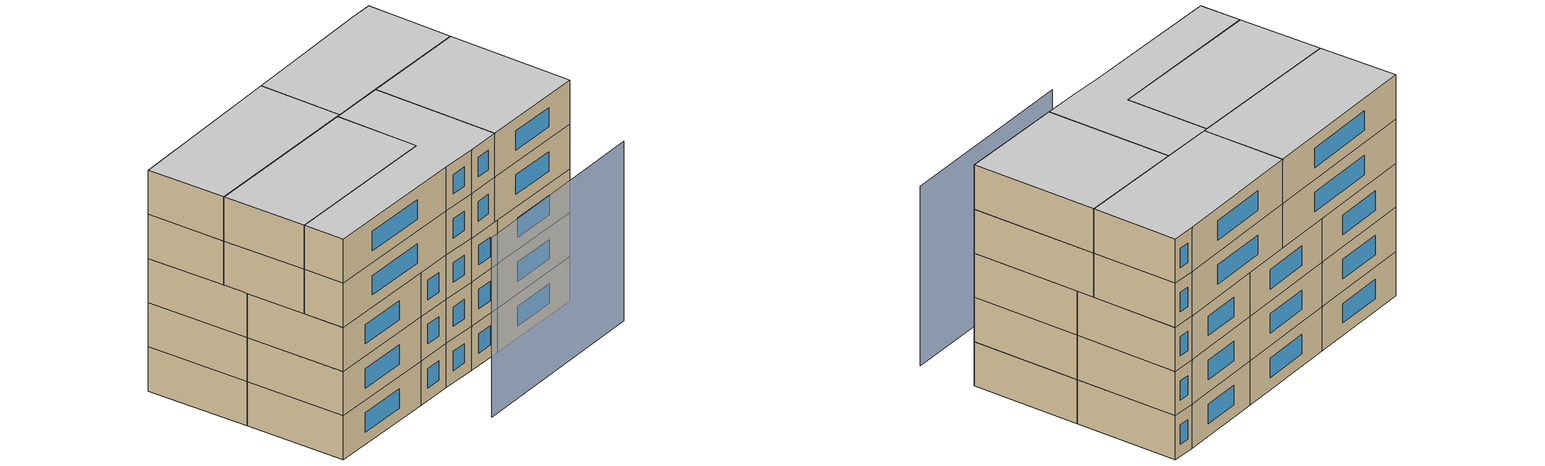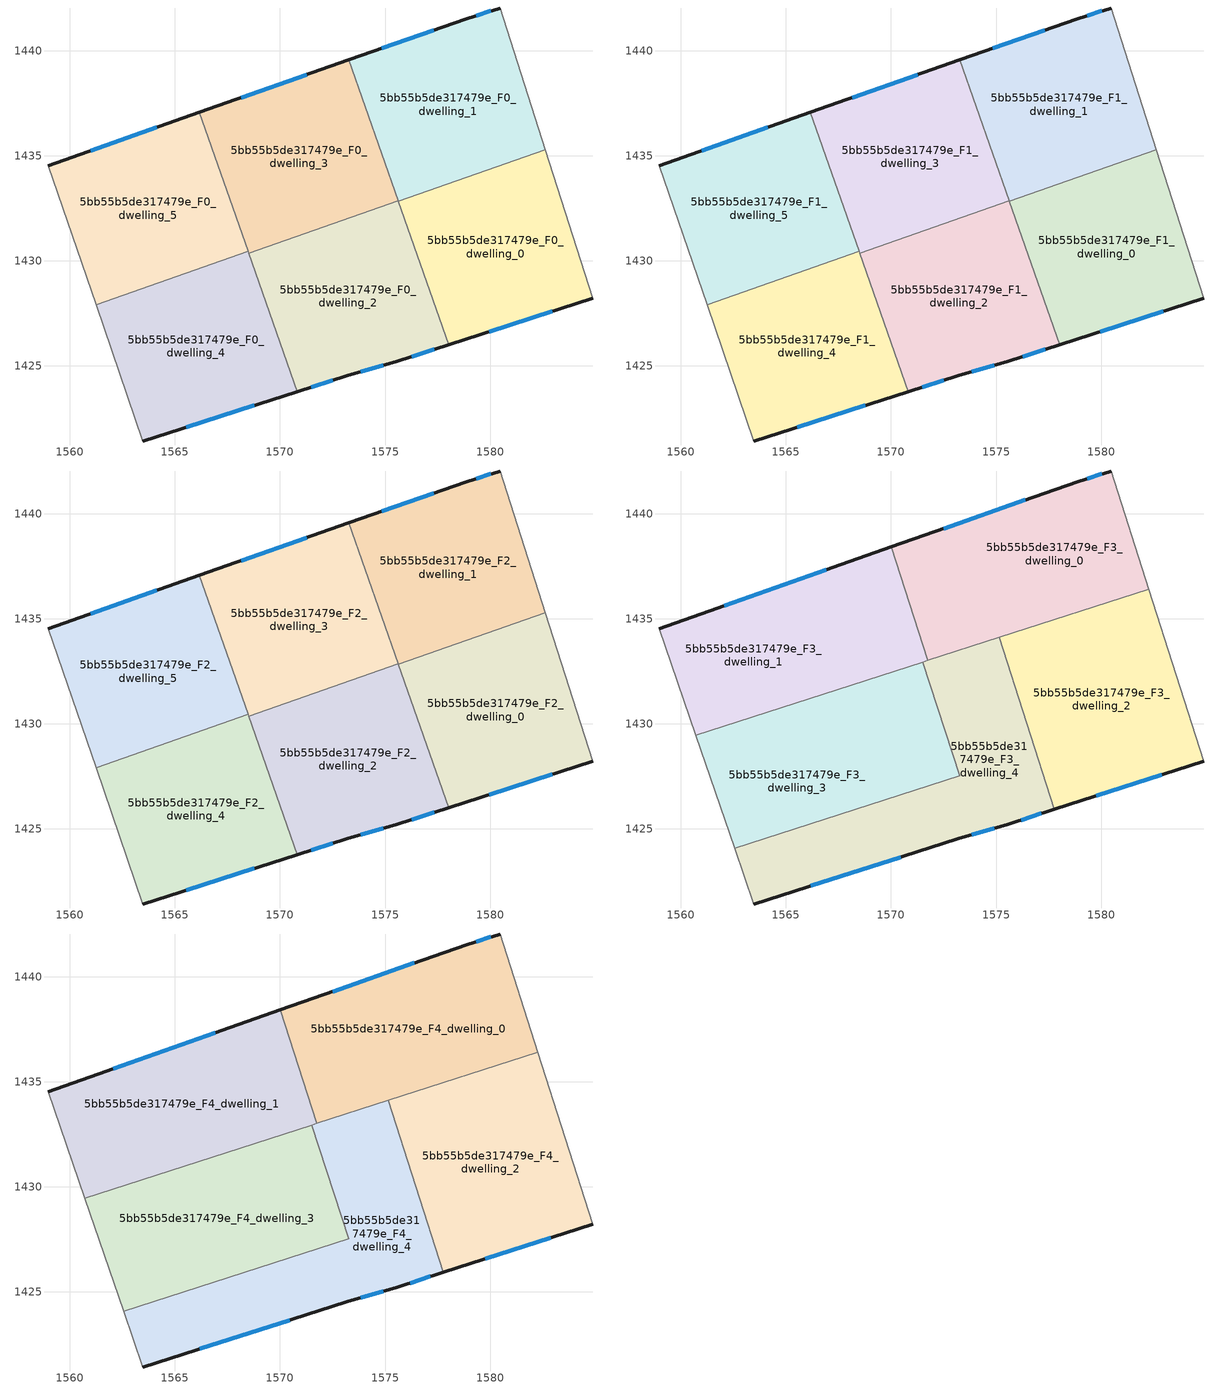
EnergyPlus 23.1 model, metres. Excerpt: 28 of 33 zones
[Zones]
5bb55b5de317479e_F0_dwelling_0
 floor ground (EU_floor_Construction): 1582.64,1435.3 1584.89,1428.22 1578.03,1426.01 1575.63,1432.84 z0
 wall outside (EU_wall_Construction): 1578.03,1426.01 1584.89,1428.22 z0:3
 wall to 5bb55b5de317479e_F0_dwelling_1 (EU_wall_Construction): 1582.64,1435.3 1575.63,1432.84 z0:3
 wall adiabatic (EU_wall_Construction): 1584.89,1428.22 1582.64,1435.3 z0:3
 wall to 5bb55b5de317479e_F0_dwelling_2 (EU_wall_Construction): 1575.63,1432.84 1578.03,1426.01 z0:3
 window (EU_Window_Construction): 1579.95,1426.63 1582.97,1427.6 z0.84:2.16
5bb55b5de317479e_F0_dwelling_1
 floor ground (EU_floor_Construction): 1580.49,1442.03 1582.64,1435.3 1575.63,1432.84 1573.27,1439.56 1578.89,1441.53 z0
 wall outside (EU_wall_Construction): 1580.49,1442.03 1578.89,1441.53 1573.27,1439.56 z0:3
 wall adiabatic (EU_wall_Construction): 1582.64,1435.3 1580.49,1442.03 z0:3
 wall to 5bb55b5de317479e_F0_dwelling_3 (EU_wall_Construction): 1573.27,1439.56 1575.63,1432.85 z0:3
 wall to 5bb55b5de317479e_F0_dwelling_2 (EU_wall_Construction): 1575.63,1432.85 1575.63,1432.84 z0:3
 window (EU_Window_Construction): 1580.04,1441.89 1579.34,1441.67 / 1577.31,1440.98 1574.84,1440.11 z0.84:2.16
5bb55b5de317479e_F0_dwelling_2
 floor ground (EU_floor_Construction): 1575.63,1432.85 1578.03,1426.01 1575.58,1425.22 1573.18,1424.52 1570.83,1423.77 1568.52,1430.35 z0
 wall outside (EU_wall_Construction): 1570.83,1423.77 1573.18,1424.52 1575.58,1425.22 1578.03,1426.01 z0:3
 wall to 5bb55b5de317479e_F0_dwelling_3 (EU_wall_Construction): 1575.63,1432.85 1568.52,1430.35 z0:3
 wall to 5bb55b5de317479e_F0_dwelling_4 (EU_wall_Construction): 1568.52,1430.35 1570.83,1423.77 z0:3
 window (EU_Window_Construction): 1576.27,1425.44 1577.34,1425.79 / 1573.85,1424.72 1574.91,1425.03 / 1571.49,1423.98 1572.52,1424.31 z0.84:2.16
5bb55b5de317479e_F0_dwelling_3
 floor ground (EU_floor_Construction): 1573.27,1439.56 1575.63,1432.85 1568.52,1430.35 1566.16,1437.06 z0
 wall outside (EU_wall_Construction): 1573.27,1439.56 1566.16,1437.06 z0:3
 wall to 5bb55b5de317479e_F0_dwelling_5 (EU_wall_Construction): 1566.16,1437.06 1568.48,1430.45 z0:3
 wall to 5bb55b5de317479e_F0_dwelling_4 (EU_wall_Construction): 1568.48,1430.45 1568.52,1430.35 z0:3
 window (EU_Window_Construction): 1571.28,1438.86 1568.15,1437.76 z0.84:2.16
5bb55b5de317479e_F0_dwelling_4
 floor ground (EU_floor_Construction): 1568.48,1430.45 1570.83,1423.77 1563.47,1421.42 1561.25,1427.9 z0
 wall outside (EU_wall_Construction): 1563.47,1421.42 1570.83,1423.77 z0:3
 wall adiabatic (EU_wall_Construction): 1561.25,1427.9 1563.47,1421.42 z0:3
 wall to 5bb55b5de317479e_F0_dwelling_5 (EU_wall_Construction): 1568.48,1430.45 1561.25,1427.9 z0:3
 window (EU_Window_Construction): 1565.53,1422.08 1568.77,1423.11 z0.84:2.16
5bb55b5de317479e_F0_dwelling_5
 floor ground (EU_floor_Construction): 1566.16,1437.06 1568.48,1430.45 1561.25,1427.9 1558.97,1434.53 z0
 wall outside (EU_wall_Construction): 1566.16,1437.06 1558.97,1434.53 z0:3
 wall adiabatic (EU_wall_Construction): 1558.97,1434.53 1561.25,1427.9 z0:3
 window (EU_Window_Construction): 1564.15,1436.35 1560.99,1435.24 z0.84:2.16
5bb55b5de317479e_F1_dwelling_0
 floor to 5bb55b5de317479e_F0_dwelling_0 (EU_floor_Construction): 1582.64,1435.3 1584.89,1428.22 1578.03,1426.01 1575.63,1432.84 z3
 wall outside (EU_wall_Construction): 1578.03,1426.01 1584.89,1428.22 z3:6
 wall to 5bb55b5de317479e_F1_dwelling_1 (EU_wall_Construction): 1582.64,1435.3 1575.63,1432.84 z3:6
 wall adiabatic (EU_wall_Construction): 1584.89,1428.22 1582.64,1435.3 z3:6
 wall to 5bb55b5de317479e_F1_dwelling_2 (EU_wall_Construction): 1575.63,1432.84 1578.03,1426.01 z3:6
 window (EU_Window_Construction): 1579.95,1426.63 1582.97,1427.6 z3.84:5.16
5bb55b5de317479e_F1_dwelling_1
 floor to 5bb55b5de317479e_F0_dwelling_1 (EU_floor_Construction): 1580.49,1442.03 1582.64,1435.3 1575.63,1432.84 1573.27,1439.56 1578.89,1441.53 z3
 wall outside (EU_wall_Construction): 1580.49,1442.03 1578.89,1441.53 1573.27,1439.56 z3:6
 wall adiabatic (EU_wall_Construction): 1582.64,1435.3 1580.49,1442.03 z3:6
 wall to 5bb55b5de317479e_F1_dwelling_3 (EU_wall_Construction): 1573.27,1439.56 1575.63,1432.85 z3:6
 wall to 5bb55b5de317479e_F1_dwelling_2 (EU_wall_Construction): 1575.63,1432.85 1575.63,1432.84 z3:6
 window (EU_Window_Construction): 1580.04,1441.89 1579.34,1441.67 / 1577.31,1440.98 1574.84,1440.11 z3.84:5.16
5bb55b5de317479e_F1_dwelling_2
 floor to 5bb55b5de317479e_F0_dwelling_2 (EU_floor_Construction): 1575.63,1432.85 1578.03,1426.01 1575.58,1425.22 1573.18,1424.52 1570.83,1423.77 1568.52,1430.35 z3
 wall outside (EU_wall_Construction): 1570.83,1423.77 1573.18,1424.52 1575.58,1425.22 1578.03,1426.01 z3:6
 wall to 5bb55b5de317479e_F1_dwelling_3 (EU_wall_Construction): 1575.63,1432.85 1568.52,1430.35 z3:6
 wall to 5bb55b5de317479e_F1_dwelling_4 (EU_wall_Construction): 1568.52,1430.35 1570.83,1423.77 z3:6
 window (EU_Window_Construction): 1576.27,1425.44 1577.34,1425.79 / 1573.85,1424.72 1574.91,1425.03 / 1571.49,1423.98 1572.52,1424.31 z3.84:5.16
5bb55b5de317479e_F1_dwelling_3
 floor to 5bb55b5de317479e_F0_dwelling_3 (EU_floor_Construction): 1573.27,1439.56 1575.63,1432.85 1568.52,1430.35 1566.16,1437.06 z3
 wall outside (EU_wall_Construction): 1573.27,1439.56 1566.16,1437.06 z3:6
 wall to 5bb55b5de317479e_F1_dwelling_5 (EU_wall_Construction): 1566.16,1437.06 1568.48,1430.45 z3:6
 wall to 5bb55b5de317479e_F1_dwelling_4 (EU_wall_Construction): 1568.48,1430.45 1568.52,1430.35 z3:6
 window (EU_Window_Construction): 1571.28,1438.86 1568.15,1437.76 z3.84:5.16
5bb55b5de317479e_F1_dwelling_4
 floor to 5bb55b5de317479e_F0_dwelling_4 (EU_floor_Construction): 1568.48,1430.45 1570.83,1423.77 1563.47,1421.42 1561.25,1427.9 z3
 wall outside (EU_wall_Construction): 1563.47,1421.42 1570.83,1423.77 z3:6
 wall adiabatic (EU_wall_Construction): 1561.25,1427.9 1563.47,1421.42 z3:6
 wall to 5bb55b5de317479e_F1_dwelling_5 (EU_wall_Construction): 1568.48,1430.45 1561.25,1427.9 z3:6
 window (EU_Window_Construction): 1565.53,1422.08 1568.77,1423.11 z3.84:5.16
5bb55b5de317479e_F1_dwelling_5
 floor to 5bb55b5de317479e_F0_dwelling_5 (EU_floor_Construction): 1566.16,1437.06 1568.48,1430.45 1561.25,1427.9 1558.97,1434.53 z3
 wall outside (EU_wall_Construction): 1566.16,1437.06 1558.97,1434.53 z3:6
 wall adiabatic (EU_wall_Construction): 1558.97,1434.53 1561.25,1427.9 z3:6
 window (EU_Window_Construction): 1564.15,1436.35 1560.99,1435.24 z3.84:5.16
5bb55b5de317479e_F2_dwelling_0
 floor to 5bb55b5de317479e_F1_dwelling_0 (EU_floor_Construction): 1582.64,1435.3 1584.89,1428.22 1578.03,1426.01 1575.63,1432.84 z6
 wall outside (EU_wall_Construction): 1578.03,1426.01 1584.89,1428.22 z6:9
 wall to 5bb55b5de317479e_F2_dwelling_1 (EU_wall_Construction): 1582.64,1435.3 1575.63,1432.84 z6:9
 wall adiabatic (EU_wall_Construction): 1584.89,1428.22 1582.64,1435.3 z6:9
 wall to 5bb55b5de317479e_F2_dwelling_2 (EU_wall_Construction): 1575.63,1432.84 1578.03,1426.01 z6:9
 window (EU_Window_Construction): 1579.95,1426.63 1582.97,1427.6 z6.84:8.16
 ceiling adiabatic (EU_roof_Construction): 1584.89,1428.22 1582.63,1435.3 1575.63,1432.84 1578.03,1426.01 z9
5bb55b5de317479e_F2_dwelling_1
 floor to 5bb55b5de317479e_F1_dwelling_1 (EU_floor_Construction): 1580.49,1442.03 1582.64,1435.3 1575.63,1432.84 1573.27,1439.56 1578.89,1441.53 z6
 wall outside (EU_wall_Construction): 1580.49,1442.03 1578.89,1441.53 1573.27,1439.56 z6:9
 wall adiabatic (EU_wall_Construction): 1582.64,1435.3 1580.49,1442.03 z6:9
 wall to 5bb55b5de317479e_F2_dwelling_3 (EU_wall_Construction): 1573.27,1439.56 1575.63,1432.85 z6:9
 wall to 5bb55b5de317479e_F2_dwelling_2 (EU_wall_Construction): 1575.63,1432.85 1575.63,1432.84 z6:9
 window (EU_Window_Construction): 1580.04,1441.89 1579.34,1441.67 / 1577.31,1440.98 1574.84,1440.11 z6.84:8.16
 ceiling adiabatic (EU_roof_Construction): 1582.63,1435.3 1582.28,1436.41 1575.18,1434.12 1575.63,1432.84 z9
5bb55b5de317479e_F2_dwelling_2
 floor to 5bb55b5de317479e_F1_dwelling_2 (EU_floor_Construction): 1575.63,1432.85 1578.03,1426.01 1575.58,1425.22 1573.18,1424.52 1570.83,1423.77 1568.52,1430.35 z6
 wall outside (EU_wall_Construction): 1570.83,1423.77 1573.18,1424.52 1575.58,1425.22 1578.03,1426.01 z6:9
 wall to 5bb55b5de317479e_F2_dwelling_3 (EU_wall_Construction): 1575.63,1432.85 1568.52,1430.35 z6:9
 wall to 5bb55b5de317479e_F2_dwelling_4 (EU_wall_Construction): 1568.52,1430.35 1570.83,1423.77 z6:9
 window (EU_Window_Construction): 1576.27,1425.44 1577.34,1425.79 / 1573.85,1424.72 1574.91,1425.03 / 1571.49,1423.98 1572.52,1424.31 z6.84:8.16
 ceiling adiabatic (EU_roof_Construction): 1578.03,1426.01 1575.63,1432.85 1575.56,1432.82 1577.78,1425.93 z9
5bb55b5de317479e_F2_dwelling_3
 floor to 5bb55b5de317479e_F1_dwelling_3 (EU_floor_Construction): 1573.27,1439.56 1575.63,1432.85 1568.52,1430.35 1566.16,1437.06 z6
 wall outside (EU_wall_Construction): 1573.27,1439.56 1566.16,1437.06 z6:9
 wall to 5bb55b5de317479e_F2_dwelling_5 (EU_wall_Construction): 1566.16,1437.06 1568.48,1430.45 z6:9
 wall to 5bb55b5de317479e_F2_dwelling_4 (EU_wall_Construction): 1568.48,1430.45 1568.52,1430.35 z6:9
 window (EU_Window_Construction): 1571.28,1438.86 1568.15,1437.76 z6.84:8.16
 ceiling adiabatic (EU_roof_Construction): 1575.63,1432.85 1575.18,1434.12 1575.14,1434.11 1575.56,1432.82 z9
5bb55b5de317479e_F2_dwelling_4
 floor to 5bb55b5de317479e_F1_dwelling_4 (EU_floor_Construction): 1568.48,1430.45 1570.83,1423.77 1563.47,1421.42 1561.25,1427.9 z6
 wall outside (EU_wall_Construction): 1563.47,1421.42 1570.83,1423.77 z6:9
 wall adiabatic (EU_wall_Construction): 1561.25,1427.9 1563.47,1421.42 z6:9
 wall to 5bb55b5de317479e_F2_dwelling_5 (EU_wall_Construction): 1568.48,1430.45 1561.25,1427.9 z6:9
 window (EU_Window_Construction): 1565.53,1422.08 1568.77,1423.11 z6.84:8.16
5bb55b5de317479e_F2_dwelling_5
 floor to 5bb55b5de317479e_F1_dwelling_5 (EU_floor_Construction): 1566.16,1437.06 1568.48,1430.45 1561.25,1427.9 1558.97,1434.53 z6
 wall outside (EU_wall_Construction): 1566.16,1437.06 1558.97,1434.53 z6:9
 wall adiabatic (EU_wall_Construction): 1558.97,1434.53 1561.25,1427.9 z6:9
 window (EU_Window_Construction): 1564.15,1436.35 1560.99,1435.24 z6.84:8.16
5bb55b5de317479e_F3_dwelling_0
 floor to 5bb55b5de317479e_F2_dwelling_1 (EU_floor_Construction): 1580.49,1442.03 1582.28,1436.41 1575.18,1434.12 1573.27,1439.56 1578.89,1441.53 z9
 floor to 5bb55b5de317479e_F2_dwelling_3 (EU_floor_Construction): 1573.27,1439.56 1575.18,1434.12 1571.76,1433.02 1570.02,1438.42 z9
 wall outside (EU_wall_Construction): 1580.49,1442.03 1578.89,1441.53 1570.02,1438.42 z9:12
 wall to 5bb55b5de317479e_F3_dwelling_1 (EU_wall_Construction): 1570.02,1438.42 1571.76,1433.02 z9:12
 wall adiabatic (EU_wall_Construction): 1582.28,1436.41 1580.49,1442.03 z9:12
 wall to 5bb55b5de317479e_F3_dwelling_2 (EU_wall_Construction): 1575.14,1434.11 1582.28,1436.41 z9:12
 wall to 5bb55b5de317479e_F3_dwelling_4 (EU_wall_Construction): 1571.76,1433.02 1575.14,1434.11 z9:12
 window (EU_Window_Construction): 1576.4,1440.66 1572.5,1439.29 / 1580.04,1441.89 1579.34,1441.67 z9.84:11.16
5bb55b5de317479e_F3_dwelling_1
 floor to 5bb55b5de317479e_F2_dwelling_5 (EU_floor_Construction): 1566.16,1437.06 1568.01,1431.81 1560.71,1429.46 1558.97,1434.53 z9
 floor to 5bb55b5de317479e_F2_dwelling_3 (EU_floor_Construction): 1570.02,1438.42 1571.76,1433.02 1568.01,1431.81 1566.16,1437.06 z9
 wall outside (EU_wall_Construction): 1570.02,1438.42 1558.97,1434.53 z9:12
 wall adiabatic (EU_wall_Construction): 1558.97,1434.53 1560.71,1429.46 z9:12
 wall to 5bb55b5de317479e_F3_dwelling_3 (EU_wall_Construction): 1560.71,1429.46 1571.52,1432.94 z9:12
 wall to 5bb55b5de317479e_F3_dwelling_4 (EU_wall_Construction): 1571.52,1432.94 1571.76,1433.02 z9:12
 window (EU_Window_Construction): 1566.92,1437.33 1562.07,1435.62 z9.84:11.16
5bb55b5de317479e_F3_dwelling_2
 floor adiabatic (EU_floor_Construction): 1582.28,1436.41 1584.89,1428.22 1577.78,1425.93 1575.14,1434.11 z9
 wall outside (EU_wall_Construction): 1577.78,1425.93 1584.89,1428.22 z9:12
 wall to 5bb55b5de317479e_F3_dwelling_4 (EU_wall_Construction): 1575.14,1434.11 1577.78,1425.93 z9:12
 wall adiabatic (EU_wall_Construction): 1584.89,1428.22 1582.28,1436.41 z9:12
 window (EU_Window_Construction): 1579.77,1426.57 1582.9,1427.58 z9.84:11.16
5bb55b5de317479e_F3_dwelling_3
 floor to 5bb55b5de317479e_F2_dwelling_4 (EU_floor_Construction): 1568.48,1430.45 1569.89,1426.44 1562.56,1424.08 1561.25,1427.9 z9
 floor to 5bb55b5de317479e_F2_dwelling_5 (EU_floor_Construction): 1568.01,1431.81 1568.48,1430.45 1561.25,1427.9 1560.71,1429.46 z9
 floor to 5bb55b5de317479e_F2_dwelling_2 (EU_floor_Construction): 1571.96,1431.56 1573.26,1427.52 1569.89,1426.44 1568.52,1430.35 z9
 floor to 5bb55b5de317479e_F2_dwelling_3 (EU_floor_Construction): 1571.52,1432.94 1571.96,1431.56 1568.52,1430.35 1568.01,1431.81 z9
 wall to 5bb55b5de317479e_F3_dwelling_4 (EU_wall_Construction): 1562.56,1424.08 1573.26,1427.52 1571.52,1432.94 z9:12
 wall adiabatic (EU_wall_Construction): 1560.71,1429.46 1562.56,1424.08 z9:12
5bb55b5de317479e_F3_dwelling_4
 floor to 5bb55b5de317479e_F2_dwelling_2 (EU_floor_Construction): 1575.56,1432.82 1577.78,1425.93 1575.58,1425.22 1573.18,1424.52 1570.83,1423.77 1569.89,1426.44 1573.26,1427.52 1571.96,1431.56 z9
 floor to 5bb55b5de317479e_F2_dwelling_4 (EU_floor_Construction): 1569.89,1426.44 1570.83,1423.77 1563.47,1421.42 1562.56,1424.08 z9
 floor to 5bb55b5de317479e_F2_dwelling_3 (EU_floor_Construction): 1575.14,1434.11 1575.56,1432.82 1571.96,1431.56 1571.52,1432.94 z9
 wall outside (EU_wall_Construction): 1563.47,1421.42 1573.18,1424.52 1575.58,1425.22 1577.78,1425.93 z9:12
 wall adiabatic (EU_wall_Construction): 1562.56,1424.08 1563.47,1421.42 z9:12
 window (EU_Window_Construction): 1576.2,1425.42 1577.16,1425.73 / 1573.85,1424.72 1574.91,1425.03 / 1566.19,1422.29 1570.46,1423.65 z9.84:11.16
5bb55b5de317479e_F4_dwelling_0
 floor to 5bb55b5de317479e_F3_dwelling_0 (EU_floor_Construction): 1580.49,1442.03 1582.28,1436.41 1571.76,1433.02 1570.02,1438.42 1578.89,1441.53 z12
 wall outside (EU_wall_Construction): 1580.49,1442.03 1578.89,1441.53 1570.02,1438.42 z12:15
 wall to 5bb55b5de317479e_F4_dwelling_1 (EU_wall_Construction): 1570.02,1438.42 1571.76,1433.02 z12:15
 wall adiabatic (EU_wall_Construction): 1582.28,1436.41 1580.49,1442.03 z12:15
 wall to 5bb55b5de317479e_F4_dwelling_2 (EU_wall_Construction): 1575.14,1434.11 1582.28,1436.41 z12:15
 wall to 5bb55b5de317479e_F4_dwelling_4 (EU_wall_Construction): 1571.76,1433.02 1575.14,1434.11 z12:15
 window (EU_Window_Construction): 1576.4,1440.66 1572.5,1439.29 / 1580.04,1441.89 1579.34,1441.67 z12.84:14.16
 ceiling to 5bb55b5de317479e_F5_dwelling_0 (EU_floor_Construction): 1582.28,1436.41 1580.49,1442.03 1578.89,1441.53 1570.02,1438.42 1571.76,1433.02 z15
5bb55b5de317479e_F4_dwelling_1
 floor to 5bb55b5de317479e_F3_dwelling_1 (EU_floor_Construction): 1570.02,1438.42 1571.76,1433.02 1560.71,1429.46 1558.97,1434.53 z12
 wall outside (EU_wall_Construction): 1570.02,1438.42 1558.97,1434.53 z12:15
 wall adiabatic (EU_wall_Construction): 1558.97,1434.53 1560.71,1429.46 z12:15
 wall to 5bb55b5de317479e_F4_dwelling_3 (EU_wall_Construction): 1560.71,1429.46 1571.52,1432.94 z12:15
 wall to 5bb55b5de317479e_F4_dwelling_4 (EU_wall_Construction): 1571.52,1432.94 1571.76,1433.02 z12:15
 window (EU_Window_Construction): 1566.92,1437.33 1562.07,1435.62 z12.84:14.16
 ceiling to 5bb55b5de317479e_F5_dwelling_1 (EU_floor_Construction): 1571.76,1433.02 1570.02,1438.42 1558.97,1434.53 1560.71,1429.46 z15
5bb55b5de317479e_F4_dwelling_2
 floor to 5bb55b5de317479e_F3_dwelling_2 (EU_floor_Construction): 1582.28,1436.41 1584.89,1428.22 1577.78,1425.93 1575.14,1434.11 z12
 wall outside (EU_wall_Construction): 1577.78,1425.93 1584.89,1428.22 z12:15
 wall to 5bb55b5de317479e_F4_dwelling_4 (EU_wall_Construction): 1575.14,1434.11 1577.78,1425.93 z12:15
 wall adiabatic (EU_wall_Construction): 1584.89,1428.22 1582.28,1436.41 z12:15
 window (EU_Window_Construction): 1579.77,1426.57 1582.9,1427.58 z12.84:14.16
 ceiling to 5bb55b5de317479e_F5_dwelling_2 (EU_floor_Construction): 1584.89,1428.22 1582.28,1436.41 1575.14,1434.11 1577.78,1425.93 z15
5bb55b5de317479e_F4_dwelling_3
 floor to 5bb55b5de317479e_F3_dwelling_3 (EU_floor_Construction): 1571.52,1432.94 1573.26,1427.52 1562.56,1424.08 1560.71,1429.46 z12
 wall to 5bb55b5de317479e_F4_dwelling_4 (EU_wall_Construction): 1562.56,1424.08 1573.26,1427.52 1571.52,1432.94 z12:15
 wall adiabatic (EU_wall_Construction): 1560.71,1429.46 1562.56,1424.08 z12:15
 ceiling to 5bb55b5de317479e_F5_dwelling_3 (EU_floor_Construction): 1573.26,1427.52 1571.52,1432.94 1560.71,1429.46 1562.56,1424.08 z15
5bb55b5de317479e_F4_dwelling_4
 floor to 5bb55b5de317479e_F3_dwelling_4 (EU_floor_Construction): 1575.14,1434.11 1577.78,1425.93 1575.58,1425.22 1573.18,1424.52 1563.47,1421.42 1562.56,1424.08 1573.26,1427.52 1571.52,1432.94 z12
 wall outside (EU_wall_Construction): 1563.47,1421.42 1573.18,1424.52 1575.58,1425.22 1577.78,1425.93 z12:15
 wall adiabatic (EU_wall_Construction): 1562.56,1424.08 1563.47,1421.42 z12:15
 window (EU_Window_Construction): 1576.2,1425.42 1577.16,1425.73 / 1573.85,1424.72 1574.91,1425.03 / 1566.19,1422.29 1570.46,1423.65 z12.84:14.16
 ceiling to 5bb55b5de317479e_F5_dwelling_4 (EU_floor_Construction): 1575.58,1425.22 1577.78,1425.93 1575.14,1434.11 1571.52,1432.94 1573.26,1427.52 1562.56,1424.08 1563.47,1421.42 1573.18,1424.52 z15
shading: 1573.33,1420.2 1586.09,1424.52 z0:12.2
[Building]
EU S2 Campaign: North Axis=0; Terrain=City; Solar Distribution=FullExterior
[Site:Location]
Lyon-Bron: Latitude=45.75; Longitude=5; Time Zone=1; Elevation=198
[SizingPeriod:WeatherFileDays]
AnnualSizingPeriod: Begin Month=1; Begin Day of Month=1; End Month=12; End Day of Month=31; Day of Week for Start Day=Monday; Use Weather File Daylight Saving Period=No; Use Weather File Rain and Snow Indicators=No
[MATERIAL]
EU_InternalMass_Material: Roughness=MediumRough; Thickness=0.1; Conductivity=1; Density=1800; Specific Heat=900; Thermal Absorptance=0.9; Solar Absorptance=0.7; Visible Absorptance=0.7
[MATERIAL:NOMASS] Roughness=MediumRough; Thermal Absorptance=0.9; Solar Absorptance=0.7; Visible Absorptance=0.7
Name | Thermal Resistance
EU_wall_NoMass | 0.776494
EU_roof_NoMass | 0.486893
EU_floor_NoMass | 0.421597
[WINDOWMATERIAL:SIMPLEGLAZINGSYSTEM]
EU_Window_SimpleGlazing: UFactor=4.24961; Solar Heat Gain Coefficient=0.83; Visible Transmittance=0.83
[CONSTRUCTION]
EU_wall_Construction: EU_wall_NoMass
EU_roof_Construction: EU_roof_NoMass
EU_floor_Construction: EU_floor_NoMass
EU_Window_Construction: EU_Window_SimpleGlazing
EU_InternalMass_Construction: EU_InternalMass_Material
[ZONE] Type=1; Multiplier=1; Ceiling Height=autocalculate; Floor Area=autocalculate; Part of Total Floor Area=Yes
Name | Volume
5bb55b5de317479e_F0_dwelling_0; 5bb55b5de317479e_F1_dwelling_0; 5bb55b5de317479e_F2_dwelling_0 | 160.784
5bb55b5de317479e_F3_dwelling_0; 5bb55b5de317479e_F4_dwelling_0 | 192.932
5bb55b5de317479e_F0_dwelling_1; 5bb55b5de317479e_F1_dwelling_1; 5bb55b5de317479e_F2_dwelling_1 | 160.789
5bb55b5de317479e_F3_dwelling_1; 5bb55b5de317479e_F4_dwelling_1 | 192.945
5bb55b5de317479e_F0_dwelling_2; 5bb55b5de317479e_F1_dwelling_2; 5bb55b5de317479e_F2_dwelling_2 | 160.783
5bb55b5de317479e_F3_dwelling_2; 5bb55b5de317479e_F4_dwelling_2 | 192.93
5bb55b5de317479e_F0_dwelling_3; 5bb55b5de317479e_F1_dwelling_3; 5bb55b5de317479e_F2_dwelling_3 | 160.781
5bb55b5de317479e_F3_dwelling_3; 5bb55b5de317479e_F4_dwelling_3 | 192.944
5bb55b5de317479e_F0_dwelling_4; 5bb55b5de317479e_F1_dwelling_4; 5bb55b5de317479e_F2_dwelling_4 | 160.785
5bb55b5de317479e_F3_dwelling_4; 5bb55b5de317479e_F4_dwelling_4 | 192.96
5bb55b5de317479e_F0_dwelling_5; 5bb55b5de317479e_F1_dwelling_5; 5bb55b5de317479e_F2_dwelling_5 | 160.797
[INTERNALMASS] Construction=EU_InternalMass_Construction
Name | Zone or ZoneList | Surface Area
5bb55b5de317479e_F0_dwelling_0_EU_InternalMass | 5bb55b5de317479e_F0_dwelling_0 | 53.595
5bb55b5de317479e_F0_dwelling_1_EU_InternalMass | 5bb55b5de317479e_F0_dwelling_1 | 53.5976
5bb55b5de317479e_F0_dwelling_2_EU_InternalMass | 5bb55b5de317479e_F0_dwelling_2 | 53.5943
5bb55b5de317479e_F0_dwelling_3_EU_InternalMass | 5bb55b5de317479e_F0_dwelling_3 | 53.5943
5bb55b5de317479e_F0_dwelling_4_EU_InternalMass | 5bb55b5de317479e_F0_dwelling_4 | 53.593
5bb55b5de317479e_F0_dwelling_5_EU_InternalMass | 5bb55b5de317479e_F0_dwelling_5 | 53.5992
5bb55b5de317479e_F1_dwelling_0_EU_InternalMass | 5bb55b5de317479e_F1_dwelling_0 | 53.595
5bb55b5de317479e_F1_dwelling_1_EU_InternalMass | 5bb55b5de317479e_F1_dwelling_1 | 53.5976
5bb55b5de317479e_F1_dwelling_2_EU_InternalMass | 5bb55b5de317479e_F1_dwelling_2 | 53.5943
5bb55b5de317479e_F1_dwelling_3_EU_InternalMass | 5bb55b5de317479e_F1_dwelling_3 | 53.5943
5bb55b5de317479e_F1_dwelling_4_EU_InternalMass | 5bb55b5de317479e_F1_dwelling_4 | 53.593
5bb55b5de317479e_F1_dwelling_5_EU_InternalMass | 5bb55b5de317479e_F1_dwelling_5 | 53.5992
5bb55b5de317479e_F2_dwelling_0_EU_InternalMass | 5bb55b5de317479e_F2_dwelling_0 | 53.595
5bb55b5de317479e_F2_dwelling_1_EU_InternalMass | 5bb55b5de317479e_F2_dwelling_1 | 53.5976
5bb55b5de317479e_F2_dwelling_2_EU_InternalMass | 5bb55b5de317479e_F2_dwelling_2 | 53.5943
5bb55b5de317479e_F2_dwelling_3_EU_InternalMass | 5bb55b5de317479e_F2_dwelling_3 | 53.5943
5bb55b5de317479e_F2_dwelling_4_EU_InternalMass | 5bb55b5de317479e_F2_dwelling_4 | 53.593
5bb55b5de317479e_F2_dwelling_5_EU_InternalMass | 5bb55b5de317479e_F2_dwelling_5 | 53.5992
5bb55b5de317479e_F3_dwelling_0_EU_InternalMass | 5bb55b5de317479e_F3_dwelling_0 | 64.3097
5bb55b5de317479e_F3_dwelling_1_EU_InternalMass | 5bb55b5de317479e_F3_dwelling_1 | 64.3165
5bb55b5de317479e_F3_dwelling_2_EU_InternalMass | 5bb55b5de317479e_F3_dwelling_2 | 64.3113
5bb55b5de317479e_F3_dwelling_3_EU_InternalMass | 5bb55b5de317479e_F3_dwelling_3 | 64.3155
5bb55b5de317479e_F3_dwelling_4_EU_InternalMass | 5bb55b5de317479e_F3_dwelling_4 | 64.3204
5bb55b5de317479e_F4_dwelling_0_EU_InternalMass | 5bb55b5de317479e_F4_dwelling_0 | 64.3097
5bb55b5de317479e_F4_dwelling_1_EU_InternalMass | 5bb55b5de317479e_F4_dwelling_1 | 64.3165
5bb55b5de317479e_F4_dwelling_2_EU_InternalMass | 5bb55b5de317479e_F4_dwelling_2 | 64.3113
5bb55b5de317479e_F4_dwelling_3_EU_InternalMass | 5bb55b5de317479e_F4_dwelling_3 | 64.3155
5bb55b5de317479e_F4_dwelling_4_EU_InternalMass | 5bb55b5de317479e_F4_dwelling_4 | 64.3204
[OTHEREQUIPMENT] Fuel Type=Electricity; Design Level Calculation Method=Watts/Area; Power per Zone Floor Area=1; Fraction Latent=0; Fraction Radiant=0; Fraction Lost=0; Carbon Dioxide Generation Rate=0; EndUse Subcategory=EU_Step8_InternalGains
Name | Zone or ZoneList or Space or SpaceList | Schedule
EU_Step8_InternalGain_5bb55b5de317479e_F0_dwelling_0_f000 | 5bb55b5de317479e_F0_dwelling_0 | EU_Step8_GainSchedule_5bb55b5de317479e_F0_dwelling_0_f000
EU_Step8_InternalGain_5bb55b5de317479e_F0_dwelling_1_f000 | 5bb55b5de317479e_F0_dwelling_1 | EU_Step8_GainSchedule_5bb55b5de317479e_F0_dwelling_1_f000
EU_Step8_InternalGain_5bb55b5de317479e_F0_dwelling_2_f000 | 5bb55b5de317479e_F0_dwelling_2 | EU_Step8_GainSchedule_5bb55b5de317479e_F0_dwelling_2_f000
EU_Step8_InternalGain_5bb55b5de317479e_F0_dwelling_3_f000 | 5bb55b5de317479e_F0_dwelling_3 | EU_Step8_GainSchedule_5bb55b5de317479e_F0_dwelling_3_f000
EU_Step8_InternalGain_5bb55b5de317479e_F0_dwelling_4_f000 | 5bb55b5de317479e_F0_dwelling_4 | EU_Step8_GainSchedule_5bb55b5de317479e_F0_dwelling_4_f000
EU_Step8_InternalGain_5bb55b5de317479e_F0_dwelling_5_f000 | 5bb55b5de317479e_F0_dwelling_5 | EU_Step8_GainSchedule_5bb55b5de317479e_F0_dwelling_5_f000
EU_Step8_InternalGain_5bb55b5de317479e_F1_dwelling_0_f000 | 5bb55b5de317479e_F1_dwelling_0 | EU_Step8_GainSchedule_5bb55b5de317479e_F1_dwelling_0_f000
EU_Step8_InternalGain_5bb55b5de317479e_F1_dwelling_1_f000 | 5bb55b5de317479e_F1_dwelling_1 | EU_Step8_GainSchedule_5bb55b5de317479e_F1_dwelling_1_f000
EU_Step8_InternalGain_5bb55b5de317479e_F1_dwelling_2_f000 | 5bb55b5de317479e_F1_dwelling_2 | EU_Step8_GainSchedule_5bb55b5de317479e_F1_dwelling_2_f000
EU_Step8_InternalGain_5bb55b5de317479e_F1_dwelling_3_f000 | 5bb55b5de317479e_F1_dwelling_3 | EU_Step8_GainSchedule_5bb55b5de317479e_F1_dwelling_3_f000
EU_Step8_InternalGain_5bb55b5de317479e_F1_dwelling_4_f000 | 5bb55b5de317479e_F1_dwelling_4 | EU_Step8_GainSchedule_5bb55b5de317479e_F1_dwelling_4_f000
EU_Step8_InternalGain_5bb55b5de317479e_F1_dwelling_5_f000 | 5bb55b5de317479e_F1_dwelling_5 | EU_Step8_GainSchedule_5bb55b5de317479e_F1_dwelling_5_f000
EU_Step8_InternalGain_5bb55b5de317479e_F2_dwelling_0_f000 | 5bb55b5de317479e_F2_dwelling_0 | EU_Step8_GainSchedule_5bb55b5de317479e_F2_dwelling_0_f000
EU_Step8_InternalGain_5bb55b5de317479e_F2_dwelling_1_f000 | 5bb55b5de317479e_F2_dwelling_1 | EU_Step8_GainSchedule_5bb55b5de317479e_F2_dwelling_1_f000
EU_Step8_InternalGain_5bb55b5de317479e_F2_dwelling_2_f000 | 5bb55b5de317479e_F2_dwelling_2 | EU_Step8_GainSchedule_5bb55b5de317479e_F2_dwelling_2_f000
EU_Step8_InternalGain_5bb55b5de317479e_F2_dwelling_3_f000 | 5bb55b5de317479e_F2_dwelling_3 | EU_Step8_GainSchedule_5bb55b5de317479e_F2_dwelling_3_f000
EU_Step8_InternalGain_5bb55b5de317479e_F2_dwelling_4_f000 | 5bb55b5de317479e_F2_dwelling_4 | EU_Step8_GainSchedule_5bb55b5de317479e_F2_dwelling_4_f000
EU_Step8_InternalGain_5bb55b5de317479e_F2_dwelling_5_f000 | 5bb55b5de317479e_F2_dwelling_5 | EU_Step8_GainSchedule_5bb55b5de317479e_F2_dwelling_5_f000
EU_Step8_InternalGain_5bb55b5de317479e_F3_dwelling_0_f000 | 5bb55b5de317479e_F3_dwelling_0 | EU_Step8_GainSchedule_5bb55b5de317479e_F3_dwelling_0_f000
EU_Step8_InternalGain_5bb55b5de317479e_F3_dwelling_1_f000 | 5bb55b5de317479e_F3_dwelling_1 | EU_Step8_GainSchedule_5bb55b5de317479e_F3_dwelling_1_f000
EU_Step8_InternalGain_5bb55b5de317479e_F3_dwelling_2_f000 | 5bb55b5de317479e_F3_dwelling_2 | EU_Step8_GainSchedule_5bb55b5de317479e_F3_dwelling_2_f000
EU_Step8_InternalGain_5bb55b5de317479e_F3_dwelling_3_f000 | 5bb55b5de317479e_F3_dwelling_3 | EU_Step8_GainSchedule_5bb55b5de317479e_F3_dwelling_3_f000
EU_Step8_InternalGain_5bb55b5de317479e_F3_dwelling_4_f000 | 5bb55b5de317479e_F3_dwelling_4 | EU_Step8_GainSchedule_5bb55b5de317479e_F3_dwelling_4_f000
EU_Step8_InternalGain_5bb55b5de317479e_F4_dwelling_0_f000 | 5bb55b5de317479e_F4_dwelling_0 | EU_Step8_GainSchedule_5bb55b5de317479e_F4_dwelling_0_f000
EU_Step8_InternalGain_5bb55b5de317479e_F4_dwelling_1_f000 | 5bb55b5de317479e_F4_dwelling_1 | EU_Step8_GainSchedule_5bb55b5de317479e_F4_dwelling_1_f000
EU_Step8_InternalGain_5bb55b5de317479e_F4_dwelling_2_f000 | 5bb55b5de317479e_F4_dwelling_2 | EU_Step8_GainSchedule_5bb55b5de317479e_F4_dwelling_2_f000
EU_Step8_InternalGain_5bb55b5de317479e_F4_dwelling_3_f000 | 5bb55b5de317479e_F4_dwelling_3 | EU_Step8_GainSchedule_5bb55b5de317479e_F4_dwelling_3_f000
EU_Step8_InternalGain_5bb55b5de317479e_F4_dwelling_4_f000 | 5bb55b5de317479e_F4_dwelling_4 | EU_Step8_GainSchedule_5bb55b5de317479e_F4_dwelling_4_f000
[ZONEVENTILATION:DESIGNFLOWRATE] Schedule=EU_AlwaysOn; Design Flow Rate Calculation Method=AirChanges/Hour; Air Changes per Hour=0.693814; Ventilation Type=Natural; Fan Pressure Rise=0; Fan Total Efficiency=1; Constant Term Coefficient=1; Temperature Term Coefficient=0; Velocity Term Coefficient=0; Velocity Squared Term Coefficient=0; Minimum Indoor Temperature=-100; Maximum Indoor Temperature=100; Delta Temperature=-100; Minimum Outdoor Temperature=-100; Maximum Outdoor Temperature=100; Maximum Wind Speed=40
Name | Zone or ZoneList or Space or SpaceList
EU_ConstantAir_5bb55b5de317479e_F0_dwelling_0 | 5bb55b5de317479e_F0_dwelling_0
EU_ConstantAir_5bb55b5de317479e_F0_dwelling_1 | 5bb55b5de317479e_F0_dwelling_1
EU_ConstantAir_5bb55b5de317479e_F0_dwelling_2 | 5bb55b5de317479e_F0_dwelling_2
EU_ConstantAir_5bb55b5de317479e_F0_dwelling_3 | 5bb55b5de317479e_F0_dwelling_3
EU_ConstantAir_5bb55b5de317479e_F0_dwelling_4 | 5bb55b5de317479e_F0_dwelling_4
EU_ConstantAir_5bb55b5de317479e_F0_dwelling_5 | 5bb55b5de317479e_F0_dwelling_5
EU_ConstantAir_5bb55b5de317479e_F1_dwelling_0 | 5bb55b5de317479e_F1_dwelling_0
EU_ConstantAir_5bb55b5de317479e_F1_dwelling_1 | 5bb55b5de317479e_F1_dwelling_1
EU_ConstantAir_5bb55b5de317479e_F1_dwelling_2 | 5bb55b5de317479e_F1_dwelling_2
EU_ConstantAir_5bb55b5de317479e_F1_dwelling_3 | 5bb55b5de317479e_F1_dwelling_3
EU_ConstantAir_5bb55b5de317479e_F1_dwelling_4 | 5bb55b5de317479e_F1_dwelling_4
EU_ConstantAir_5bb55b5de317479e_F1_dwelling_5 | 5bb55b5de317479e_F1_dwelling_5
EU_ConstantAir_5bb55b5de317479e_F2_dwelling_0 | 5bb55b5de317479e_F2_dwelling_0
EU_ConstantAir_5bb55b5de317479e_F2_dwelling_1 | 5bb55b5de317479e_F2_dwelling_1
EU_ConstantAir_5bb55b5de317479e_F2_dwelling_2 | 5bb55b5de317479e_F2_dwelling_2
EU_ConstantAir_5bb55b5de317479e_F2_dwelling_3 | 5bb55b5de317479e_F2_dwelling_3
EU_ConstantAir_5bb55b5de317479e_F2_dwelling_4 | 5bb55b5de317479e_F2_dwelling_4
EU_ConstantAir_5bb55b5de317479e_F2_dwelling_5 | 5bb55b5de317479e_F2_dwelling_5
EU_ConstantAir_5bb55b5de317479e_F3_dwelling_0 | 5bb55b5de317479e_F3_dwelling_0
EU_ConstantAir_5bb55b5de317479e_F3_dwelling_1 | 5bb55b5de317479e_F3_dwelling_1
EU_ConstantAir_5bb55b5de317479e_F3_dwelling_2 | 5bb55b5de317479e_F3_dwelling_2
EU_ConstantAir_5bb55b5de317479e_F3_dwelling_3 | 5bb55b5de317479e_F3_dwelling_3
EU_ConstantAir_5bb55b5de317479e_F3_dwelling_4 | 5bb55b5de317479e_F3_dwelling_4
EU_ConstantAir_5bb55b5de317479e_F4_dwelling_0 | 5bb55b5de317479e_F4_dwelling_0
EU_ConstantAir_5bb55b5de317479e_F4_dwelling_1 | 5bb55b5de317479e_F4_dwelling_1
EU_ConstantAir_5bb55b5de317479e_F4_dwelling_2 | 5bb55b5de317479e_F4_dwelling_2
EU_ConstantAir_5bb55b5de317479e_F4_dwelling_3 | 5bb55b5de317479e_F4_dwelling_3
EU_ConstantAir_5bb55b5de317479e_F4_dwelling_4 | 5bb55b5de317479e_F4_dwelling_4
[HVACTEMPLATE:THERMOSTAT] Constant Heating Setpoint=20; Constant Cooling Setpoint=50
EU_HeatOnly_5bb55b5de317479e_F0_dwelling_0; EU_HeatOnly_5bb55b5de317479e_F0_dwelling_1; EU_HeatOnly_5bb55b5de317479e_F0_dwelling_2; EU_HeatOnly_5bb55b5de317479e_F0_dwelling_3; EU_HeatOnly_5bb55b5de317479e_F0_dwelling_4; EU_HeatOnly_5bb55b5de317479e_F0_dwelling_5; EU_HeatOnly_5bb55b5de317479e_F1_dwelling_0; EU_HeatOnly_5bb55b5de317479e_F1_dwelling_1; EU_HeatOnly_5bb55b5de317479e_F1_dwelling_2; EU_HeatOnly_5bb55b5de317479e_F1_dwelling_3; EU_HeatOnly_5bb55b5de317479e_F1_dwelling_4; EU_HeatOnly_5bb55b5de317479e_F1_dwelling_5; EU_HeatOnly_5bb55b5de317479e_F2_dwelling_0; EU_HeatOnly_5bb55b5de317479e_F2_dwelling_1; EU_HeatOnly_5bb55b5de317479e_F2_dwelling_2; EU_HeatOnly_5bb55b5de317479e_F2_dwelling_3; EU_HeatOnly_5bb55b5de317479e_F2_dwelling_4; EU_HeatOnly_5bb55b5de317479e_F2_dwelling_5; EU_HeatOnly_5bb55b5de317479e_F3_dwelling_0; EU_HeatOnly_5bb55b5de317479e_F3_dwelling_1; EU_HeatOnly_5bb55b5de317479e_F3_dwelling_2; EU_HeatOnly_5bb55b5de317479e_F3_dwelling_3; EU_HeatOnly_5bb55b5de317479e_F3_dwelling_4; EU_HeatOnly_5bb55b5de317479e_F4_dwelling_0; EU_HeatOnly_5bb55b5de317479e_F4_dwelling_1; EU_HeatOnly_5bb55b5de317479e_F4_dwelling_2; EU_HeatOnly_5bb55b5de317479e_F4_dwelling_3; EU_HeatOnly_5bb55b5de317479e_F4_dwelling_4; EU_HeatOnly_5bb55b5de317479e_F5_dwelling_0; EU_HeatOnly_5bb55b5de317479e_F5_dwelling_1; EU_HeatOnly_5bb55b5de317479e_F5_dwelling_2; EU_HeatOnly_5bb55b5de317479e_F5_dwelling_3; EU_HeatOnly_5bb55b5de317479e_F5_dwelling_4
[HVACTEMPLATE:ZONE:IDEALLOADSAIRSYSTEM] System Availability Schedule=EU_AlwaysOn; Maximum Heating Supply Air Temperature=50; Minimum Cooling Supply Air Temperature=13; Maximum Heating Supply Air Humidity Ratio=0.0156; Minimum Cooling Supply Air Humidity Ratio=0.0077; Heating Limit=NoLimit; Cooling Limit=NoLimit; Heating Availability Schedule=EU_AlwaysOn; Cooling Availability Schedule=EU_CoolingOff; Dehumidification Control Type=ConstantSensibleHeatRatio; Cooling Sensible Heat Ratio=0.7; Dehumidification Setpoint=60; Humidification Control Type=None; Humidification Setpoint=30; Outdoor Air Method=None; Outdoor Air Flow Rate per Person=0.00944; Outdoor Air Flow Rate per Zone Floor Area=0; Outdoor Air Flow Rate per Zone=0; Demand Controlled Ventilation Type=None; Outdoor Air Economizer Type=NoEconomizer; Heat Recovery Type=None; Sensible Heat Recovery Effectiveness=0.7; Latent Heat Recovery Effectiveness=0.65
Name | Template Thermostat
5bb55b5de317479e_F0_dwelling_0 | EU_HeatOnly_5bb55b5de317479e_F0_dwelling_0
5bb55b5de317479e_F0_dwelling_1 | EU_HeatOnly_5bb55b5de317479e_F0_dwelling_1
5bb55b5de317479e_F0_dwelling_2 | EU_HeatOnly_5bb55b5de317479e_F0_dwelling_2
5bb55b5de317479e_F0_dwelling_3 | EU_HeatOnly_5bb55b5de317479e_F0_dwelling_3
5bb55b5de317479e_F0_dwelling_4 | EU_HeatOnly_5bb55b5de317479e_F0_dwelling_4
5bb55b5de317479e_F0_dwelling_5 | EU_HeatOnly_5bb55b5de317479e_F0_dwelling_5
5bb55b5de317479e_F1_dwelling_0 | EU_HeatOnly_5bb55b5de317479e_F1_dwelling_0
5bb55b5de317479e_F1_dwelling_1 | EU_HeatOnly_5bb55b5de317479e_F1_dwelling_1
5bb55b5de317479e_F1_dwelling_2 | EU_HeatOnly_5bb55b5de317479e_F1_dwelling_2
5bb55b5de317479e_F1_dwelling_3 | EU_HeatOnly_5bb55b5de317479e_F1_dwelling_3
5bb55b5de317479e_F1_dwelling_4 | EU_HeatOnly_5bb55b5de317479e_F1_dwelling_4
5bb55b5de317479e_F1_dwelling_5 | EU_HeatOnly_5bb55b5de317479e_F1_dwelling_5
5bb55b5de317479e_F2_dwelling_0 | EU_HeatOnly_5bb55b5de317479e_F2_dwelling_0
5bb55b5de317479e_F2_dwelling_1 | EU_HeatOnly_5bb55b5de317479e_F2_dwelling_1
5bb55b5de317479e_F2_dwelling_2 | EU_HeatOnly_5bb55b5de317479e_F2_dwelling_2
5bb55b5de317479e_F2_dwelling_3 | EU_HeatOnly_5bb55b5de317479e_F2_dwelling_3
5bb55b5de317479e_F2_dwelling_4 | EU_HeatOnly_5bb55b5de317479e_F2_dwelling_4
5bb55b5de317479e_F2_dwelling_5 | EU_HeatOnly_5bb55b5de317479e_F2_dwelling_5
5bb55b5de317479e_F3_dwelling_0 | EU_HeatOnly_5bb55b5de317479e_F3_dwelling_0
5bb55b5de317479e_F3_dwelling_1 | EU_HeatOnly_5bb55b5de317479e_F3_dwelling_1
5bb55b5de317479e_F3_dwelling_2 | EU_HeatOnly_5bb55b5de317479e_F3_dwelling_2
5bb55b5de317479e_F3_dwelling_3 | EU_HeatOnly_5bb55b5de317479e_F3_dwelling_3
5bb55b5de317479e_F3_dwelling_4 | EU_HeatOnly_5bb55b5de317479e_F3_dwelling_4
5bb55b5de317479e_F4_dwelling_0 | EU_HeatOnly_5bb55b5de317479e_F4_dwelling_0
5bb55b5de317479e_F4_dwelling_1 | EU_HeatOnly_5bb55b5de317479e_F4_dwelling_1
5bb55b5de317479e_F4_dwelling_2 | EU_HeatOnly_5bb55b5de317479e_F4_dwelling_2
5bb55b5de317479e_F4_dwelling_3 | EU_HeatOnly_5bb55b5de317479e_F4_dwelling_3
5bb55b5de317479e_F4_dwelling_4 | EU_HeatOnly_5bb55b5de317479e_F4_dwelling_4
[SIZING:ZONE] Zone Cooling Design Supply Air Temperature Input Method=SupplyAirTemperature; Zone Cooling Design Supply Air Temperature=13; Zone Heating Design Supply Air Temperature Input Method=SupplyAirTemperature; Zone Heating Design Supply Air Temperature=50; Zone Cooling Design Supply Air Humidity Ratio=0.008; Zone Heating Design Supply Air Humidity Ratio=0.008; Cooling Design Air Flow Method=DesignDay; Cooling Design Air Flow Rate=0; Cooling Minimum Air Flow per Zone Floor Area=0.000762; Cooling Minimum Air Flow=0; Cooling Minimum Air Flow Fraction=0.2; Heating Design Air Flow Method=DesignDay; Heating Design Air Flow Rate=0; Heating Maximum Air Flow per Zone Floor Area=0.002032; Heating Maximum Air Flow=0.141576; Heating Maximum Air Flow Fraction=0.3; Account for Dedicated Outdoor Air System=No; Dedicated Outdoor Air System Control Strategy=NeutralSupplyAir; Dedicated Outdoor Air Low Setpoint Temperature for Design=autosize; Dedicated Outdoor Air High Setpoint Temperature for Design=autosize; Zone Load Sizing Method=Sensible Load Only No Latent Load; Zone Latent Cooling Design Supply Air Humidity Ratio Input Method=HumidityRatioDifference; Zone Cooling Design Supply Air Humidity Ratio Difference=0.005; Zone Latent Heating Design Supply Air Humidity Ratio Input Method=HumidityRatioDifference; Zone Humidification Design Supply Air Humidity Ratio Difference=0.005
5bb55b5de317479e_F0_dwelling_0; 5bb55b5de317479e_F0_dwelling_1; 5bb55b5de317479e_F0_dwelling_2; 5bb55b5de317479e_F0_dwelling_3; 5bb55b5de317479e_F0_dwelling_4; 5bb55b5de317479e_F0_dwelling_5; 5bb55b5de317479e_F1_dwelling_0; 5bb55b5de317479e_F1_dwelling_1; 5bb55b5de317479e_F1_dwelling_2; 5bb55b5de317479e_F1_dwelling_3; 5bb55b5de317479e_F1_dwelling_4; 5bb55b5de317479e_F1_dwelling_5; 5bb55b5de317479e_F2_dwelling_0; 5bb55b5de317479e_F2_dwelling_1; 5bb55b5de317479e_F2_dwelling_2; 5bb55b5de317479e_F2_dwelling_3; 5bb55b5de317479e_F2_dwelling_4; 5bb55b5de317479e_F2_dwelling_5; 5bb55b5de317479e_F3_dwelling_0; 5bb55b5de317479e_F3_dwelling_1; 5bb55b5de317479e_F3_dwelling_2; 5bb55b5de317479e_F3_dwelling_3; 5bb55b5de317479e_F3_dwelling_4; 5bb55b5de317479e_F4_dwelling_0; 5bb55b5de317479e_F4_dwelling_1; 5bb55b5de317479e_F4_dwelling_2; 5bb55b5de317479e_F4_dwelling_3; 5bb55b5de317479e_F4_dwelling_4
[SCHEDULE:CONSTANT]
Name | Hourly Value
EU_AlwaysOn | 1
EU_CoolingOff | 0
[SCHEDULE:FILE] Column Number=1; Rows to Skip at Top=0; Number of Hours of Data=8760; Column Separator=Comma; Interpolate to Timestep=No; Minutes per Item=60; Adjust Schedule for Daylight Savings=Yes
Name | File
EU_Step8_GainSchedule_5bb55b5de317479e_F0_dwelling_0_f000 | ../../schedules/5bb55b5de317479e/5bb55b5de317479e_F0_dwelling_0_f000_gain.csv
EU_Step8_GainSchedule_5bb55b5de317479e_F0_dwelling_1_f000 | ../../schedules/5bb55b5de317479e/5bb55b5de317479e_F0_dwelling_1_f000_gain.csv
EU_Step8_GainSchedule_5bb55b5de317479e_F0_dwelling_2_f000 | ../../schedules/5bb55b5de317479e/5bb55b5de317479e_F0_dwelling_2_f000_gain.csv
EU_Step8_GainSchedule_5bb55b5de317479e_F0_dwelling_3_f000 | ../../schedules/5bb55b5de317479e/5bb55b5de317479e_F0_dwelling_3_f000_gain.csv
EU_Step8_GainSchedule_5bb55b5de317479e_F0_dwelling_4_f000 | ../../schedules/5bb55b5de317479e/5bb55b5de317479e_F0_dwelling_4_f000_gain.csv
EU_Step8_GainSchedule_5bb55b5de317479e_F0_dwelling_5_f000 | ../../schedules/5bb55b5de317479e/5bb55b5de317479e_F0_dwelling_5_f000_gain.csv
EU_Step8_GainSchedule_5bb55b5de317479e_F1_dwelling_0_f000 | ../../schedules/5bb55b5de317479e/5bb55b5de317479e_F1_dwelling_0_f000_gain.csv
EU_Step8_GainSchedule_5bb55b5de317479e_F1_dwelling_1_f000 | ../../schedules/5bb55b5de317479e/5bb55b5de317479e_F1_dwelling_1_f000_gain.csv
EU_Step8_GainSchedule_5bb55b5de317479e_F1_dwelling_2_f000 | ../../schedules/5bb55b5de317479e/5bb55b5de317479e_F1_dwelling_2_f000_gain.csv
EU_Step8_GainSchedule_5bb55b5de317479e_F1_dwelling_3_f000 | ../../schedules/5bb55b5de317479e/5bb55b5de317479e_F1_dwelling_3_f000_gain.csv
EU_Step8_GainSchedule_5bb55b5de317479e_F1_dwelling_4_f000 | ../../schedules/5bb55b5de317479e/5bb55b5de317479e_F1_dwelling_4_f000_gain.csv
EU_Step8_GainSchedule_5bb55b5de317479e_F1_dwelling_5_f000 | ../../schedules/5bb55b5de317479e/5bb55b5de317479e_F1_dwelling_5_f000_gain.csv
EU_Step8_GainSchedule_5bb55b5de317479e_F2_dwelling_0_f000 | ../../schedules/5bb55b5de317479e/5bb55b5de317479e_F2_dwelling_0_f000_gain.csv
EU_Step8_GainSchedule_5bb55b5de317479e_F2_dwelling_1_f000 | ../../schedules/5bb55b5de317479e/5bb55b5de317479e_F2_dwelling_1_f000_gain.csv
EU_Step8_GainSchedule_5bb55b5de317479e_F2_dwelling_2_f000 | ../../schedules/5bb55b5de317479e/5bb55b5de317479e_F2_dwelling_2_f000_gain.csv
EU_Step8_GainSchedule_5bb55b5de317479e_F2_dwelling_3_f000 | ../../schedules/5bb55b5de317479e/5bb55b5de317479e_F2_dwelling_3_f000_gain.csv
EU_Step8_GainSchedule_5bb55b5de317479e_F2_dwelling_4_f000 | ../../schedules/5bb55b5de317479e/5bb55b5de317479e_F2_dwelling_4_f000_gain.csv
EU_Step8_GainSchedule_5bb55b5de317479e_F2_dwelling_5_f000 | ../../schedules/5bb55b5de317479e/5bb55b5de317479e_F2_dwelling_5_f000_gain.csv
EU_Step8_GainSchedule_5bb55b5de317479e_F3_dwelling_0_f000 | ../../schedules/5bb55b5de317479e/5bb55b5de317479e_F3_dwelling_0_f000_gain.csv
EU_Step8_GainSchedule_5bb55b5de317479e_F3_dwelling_1_f000 | ../../schedules/5bb55b5de317479e/5bb55b5de317479e_F3_dwelling_1_f000_gain.csv
EU_Step8_GainSchedule_5bb55b5de317479e_F3_dwelling_2_f000 | ../../schedules/5bb55b5de317479e/5bb55b5de317479e_F3_dwelling_2_f000_gain.csv
EU_Step8_GainSchedule_5bb55b5de317479e_F3_dwelling_3_f000 | ../../schedules/5bb55b5de317479e/5bb55b5de317479e_F3_dwelling_3_f000_gain.csv
EU_Step8_GainSchedule_5bb55b5de317479e_F3_dwelling_4_f000 | ../../schedules/5bb55b5de317479e/5bb55b5de317479e_F3_dwelling_4_f000_gain.csv
EU_Step8_GainSchedule_5bb55b5de317479e_F4_dwelling_0_f000 | ../../schedules/5bb55b5de317479e/5bb55b5de317479e_F4_dwelling_0_f000_gain.csv
EU_Step8_GainSchedule_5bb55b5de317479e_F4_dwelling_1_f000 | ../../schedules/5bb55b5de317479e/5bb55b5de317479e_F4_dwelling_1_f000_gain.csv
EU_Step8_GainSchedule_5bb55b5de317479e_F4_dwelling_2_f000 | ../../schedules/5bb55b5de317479e/5bb55b5de317479e_F4_dwelling_2_f000_gain.csv
EU_Step8_GainSchedule_5bb55b5de317479e_F4_dwelling_3_f000 | ../../schedules/5bb55b5de317479e/5bb55b5de317479e_F4_dwelling_3_f000_gain.csv
EU_Step8_GainSchedule_5bb55b5de317479e_F4_dwelling_4_f000 | ../../schedules/5bb55b5de317479e/5bb55b5de317479e_F4_dwelling_4_f000_gain.csv
